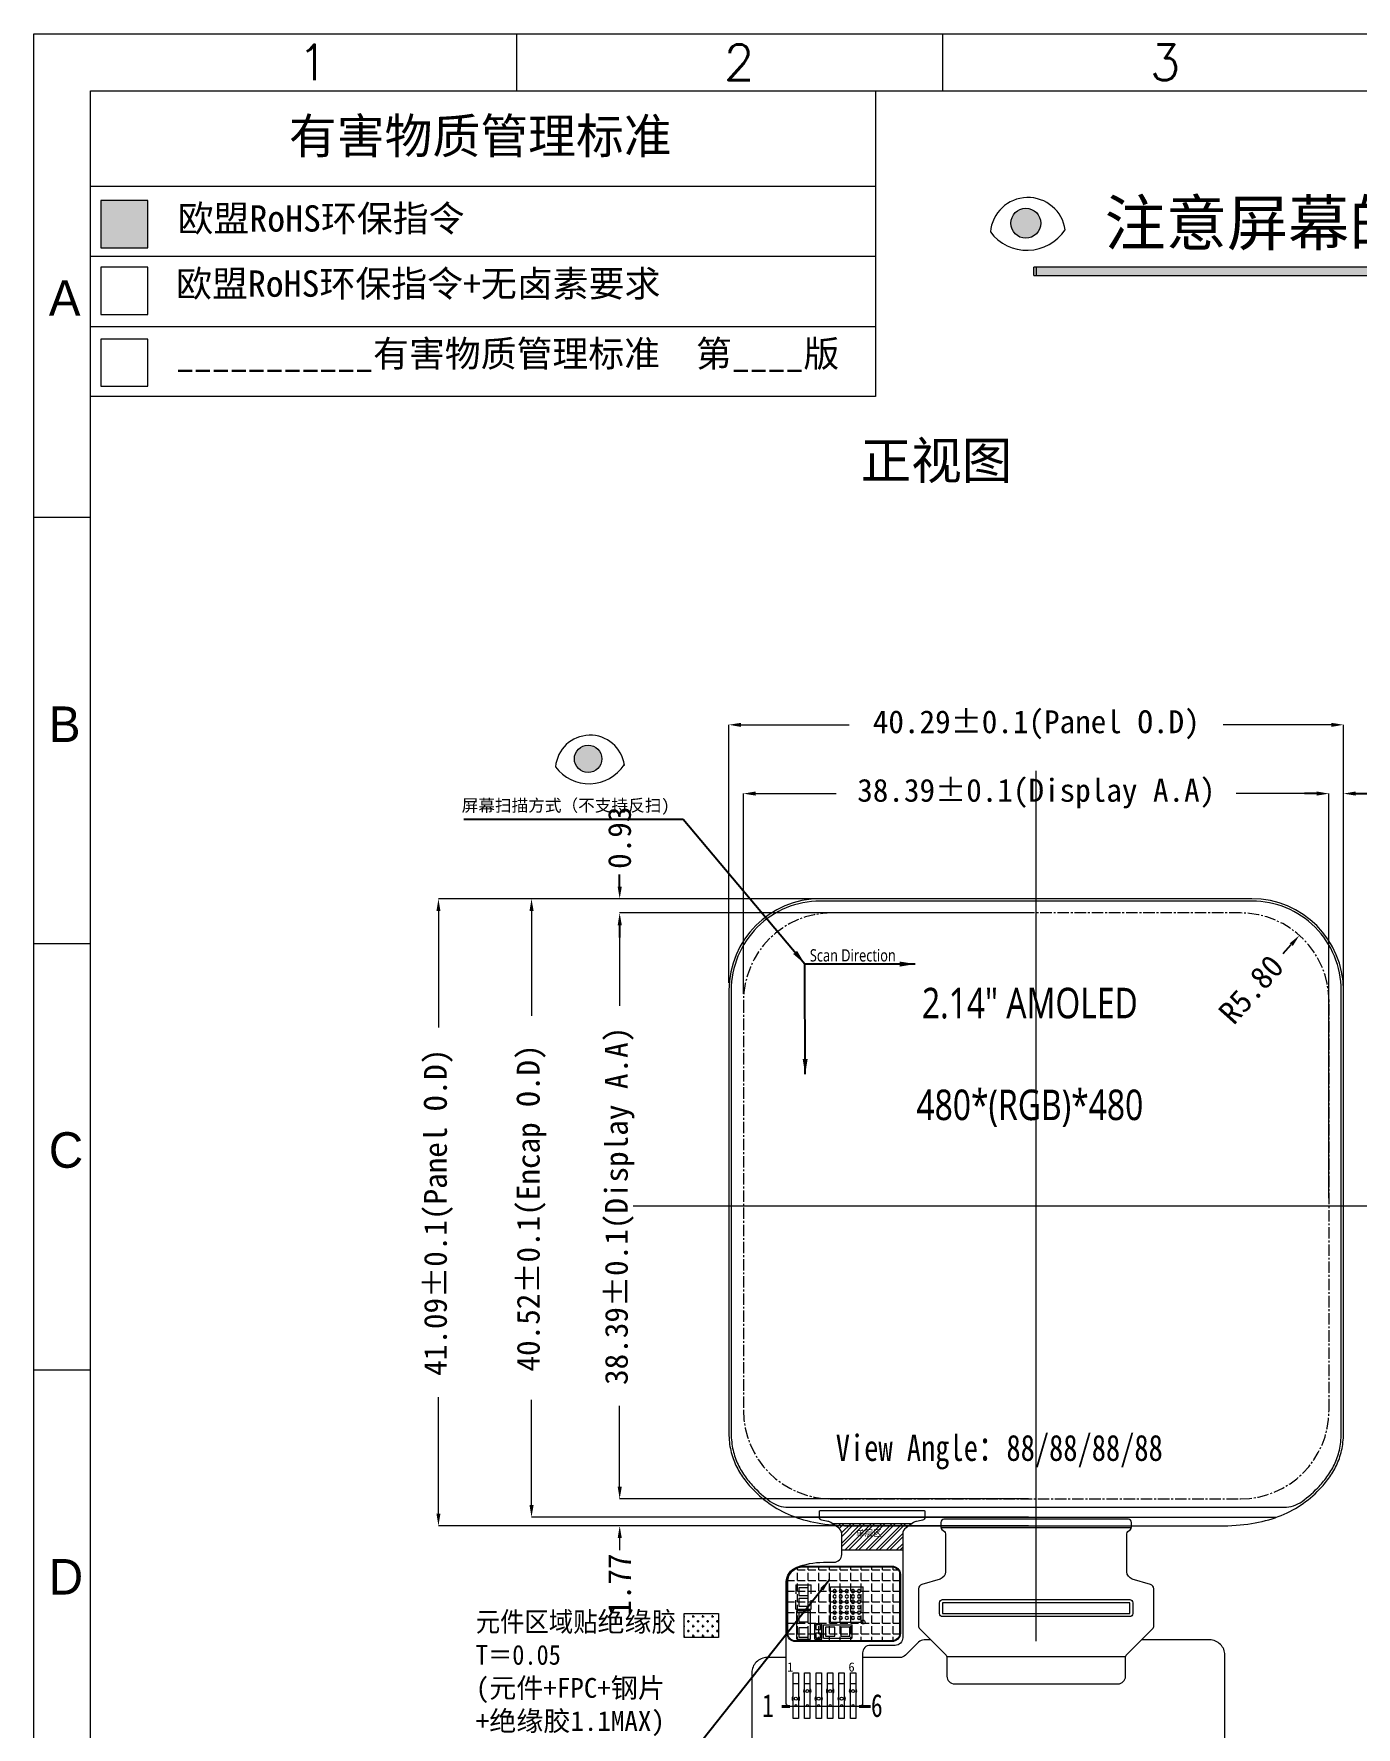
# Model space of a CAD drawing. Header units: millimetres. Extents: x 1134 to 2594, y -9 to 655.
# Drawn here: x 1941.4 to 2028.1, y 543.4 to 654.4 of the extents above; entities that cross this region are included whole.
import ezdxf
from ezdxf.lldxf.tags import DXFTag

# ---------------------------------------------------------------- set-up
doc = ezdxf.new("R2010")
doc.units = ezdxf.units.MM
doc.linetypes.add('CENTER2', pattern=[1.125, 0.75, -0.125, 0.125, -0.125])
doc.layers.get('0').update_dxf_attribs({"lineweight": 5})
doc.layers.get('Defpoints').update_dxf_attribs({"lineweight": 5})
doc.layers.add('', color=7, linetype='Continuous')
for name, color, linetype, lineweight in [('COF', 4, 'Continuous', 5), ('DIM', 3, 'Continuous', 5), ('Encap', 210, 'Continuous', 5), ('FPC', 50, 'Continuous', 5), ('ITO', 2, 'Continuous', 5), ('MFPC', 50, 'Continuous', 5), ('POL', 202, 'Continuous', 5), ('TAPE', 90, 'Continuous', 5), ('TFPC', 50, 'Continuous', 5), ('图框', 7, 'Continuous', 5)]:
    doc.layers.add(name, color=color, linetype=linetype, lineweight=lineweight)
doc.styles.add('RD', font='ROMAND.shx', dxfattribs={"width": 0.8})
doc.styles.add('REX', font='')
doc.styles.get("Standard").update_dxf_attribs({"font": 'txt', "bigfont": 'gbcbig.shx'})
doc.styles.add('STYLE1', font='', dxfattribs={"width": 0.9})
doc.styles.add('W0$254', font='simplex', dxfattribs={"width": 0.75})
doc.styles.add('宋体', font='')
doc.styles.add('汉字', font='')
doc.styles.get('REX').set_extended_font_data('STXihei')
doc.styles.get('STYLE1').set_extended_font_data('SimSun')
doc.styles.get('宋体').set_extended_font_data('SimSun')
doc.styles.get('汉字').set_extended_font_data('SimSun')
tags = doc.linetypes.add('CENTER', pattern=[0.6, 0.375, -0.075, 0.075, -0.075]).pattern_tags.tags
tags[10:11] = [DXFTag(74, 4), DXFTag(75, 0), DXFTag(340, '0'), DXFTag(46, 1.0), DXFTag(50, 0.0), DXFTag(44, 0.0), DXFTag(45, 0.0)]
tags[8:9] = [DXFTag(74, 4), DXFTag(75, 0), DXFTag(340, '0'), DXFTag(46, 1.0), DXFTag(50, 0.0), DXFTag(44, 0.0), DXFTag(45, 0.0)]
tags[6:7] = [DXFTag(74, 4), DXFTag(75, 0), DXFTag(340, '0'), DXFTag(46, 1.0), DXFTag(50, 0.0), DXFTag(44, 0.0), DXFTag(45, 0.0)]
tags[4:5] = [DXFTag(74, 4), DXFTag(75, 0), DXFTag(340, '0'), DXFTag(46, 1.0), DXFTag(50, 0.0), DXFTag(44, 0.0), DXFTag(45, 0.0)]
doc.dimstyles.new('DIM', dxfattribs={"dimtxt": 0.8, "dimasz": 0.8, "dimexe": 0, "dimexo": 0.5, "dimgap": 0.11, "dimtad": 0, "dimzin": 1, "dimdsep": 46, "dimtxsty": 'RD', "dimcen": 0, "dimclrd": 256, "dimclre": 256, "dimclrt": 256, "dimadec": 0, "dimazin": 0, "dimtm": 1e-09, "dimtfac": 1, "dimtofl": 0, "dimtmove": 0, "dimatfit": 3, "dimfxl": 1, "dimlwe": -1, "dimarcsym": 0})

# ---------------------------------------------------------------- blocks, each defined once
blk = doc.blocks.new('*D63')
at = {"layer": 'Defpoints', "color": 0, "lineweight": 5}
for p in [(2026.28, 604.59), (1987.89, 590.97), (2026.28, 590.97)]:
    blk.add_point(p, dxfattribs=at)
at = {"layer": 'DIM', "linetype": 'ByBlock', "lineweight": 5}
for p, q in [((1987.89, 591.47), (1987.89, 604.59)), ((1988.69, 604.59), (1993.98, 604.59)), ((2025.48, 604.59), (2020.2, 604.59)), ((2026.28, 591.47), (2026.28, 604.59))]:
    blk.add_line(p, q, dxfattribs=at)
at = {"layer": 'DIM', "lineweight": 5}
for points in [[(1988.69, 604.73), (1988.69, 604.46), (1987.89, 604.59)], [(2025.48, 604.73), (2025.48, 604.46), (2026.28, 604.59)]]:
    blk.add_solid(points, dxfattribs=at)
at = {"layer": 'DIM', "lineweight": 5, "insert": (2007.09, 604.59), "char_height": 1.5, "attachment_point": 5, "style": 'REX'}
blk.add_mtext('38.39±0.1(Display A.A)', dxfattribs=at)
blk = doc.blocks.new('*D64')
at = {"layer": 'Defpoints', "color": 0, "lineweight": 5}
for p in [(2027.23, 609.1), (1986.94, 591.7), (2027.23, 591.7)]:
    blk.add_point(p, dxfattribs=at)
at = {"layer": 'DIM', "linetype": 'ByBlock', "lineweight": 5}
for p, q in [((1986.94, 592.2), (1986.94, 609.1)), ((1987.74, 609.1), (1994.83, 609.1)), ((2026.43, 609.1), (2019.34, 609.1)), ((2027.23, 592.2), (2027.23, 609.1))]:
    blk.add_line(p, q, dxfattribs=at)
at = {"layer": 'DIM', "lineweight": 5}
for points in [[(1987.74, 609.23), (1987.74, 608.96), (1986.94, 609.1)], [(2026.43, 609.23), (2026.43, 608.96), (2027.23, 609.1)]]:
    blk.add_solid(points, dxfattribs=at)
at = {"layer": 'DIM', "lineweight": 5, "insert": (2007.09, 609.1), "char_height": 1.5, "attachment_point": 5, "style": 'REX'}
blk.add_mtext('40.29±0.1(Panel O.D)', dxfattribs=at)
blk = doc.blocks.new('*D65')
at = {"layer": 'Defpoints', "color": 0, "lineweight": 5}
for p in [(1993.69, 596.77), (1979.78, 558.38), (1993.69, 558.38)]:
    blk.add_point(p, dxfattribs=at)
at = {"layer": 'DIM', "linetype": 'ByBlock', "lineweight": 5}
for p, q in [((1993.19, 596.77), (1979.78, 596.77)), ((1979.78, 595.97), (1979.78, 590.69)), ((1979.78, 559.18), (1979.78, 564.47)), ((1993.19, 558.38), (1979.78, 558.38))]:
    blk.add_line(p, q, dxfattribs=at)
at = {"layer": 'DIM', "lineweight": 5}
for points in [[(1979.65, 595.97), (1979.92, 595.97), (1979.78, 596.77)], [(1979.65, 559.18), (1979.92, 559.18), (1979.78, 558.38)]]:
    blk.add_solid(points, dxfattribs=at)
at = {"layer": 'DIM', "lineweight": 5, "insert": (1979.78, 577.58), "char_height": 1.5, "attachment_point": 5, "rotation": 90, "style": 'REX'}
blk.add_mtext('38.39±0.1(Display A.A)', dxfattribs=at)
blk = doc.blocks.new('*D66')
at = {"layer": 'Defpoints', "color": 0, "lineweight": 5}
for p in [(2007.09, 597.7), (1967.9, 556.61), (2007.09, 556.61)]:
    blk.add_point(p, dxfattribs=at)
at = {"layer": 'DIM', "linetype": 'ByBlock', "lineweight": 5}
for p, q in [((2006.59, 597.7), (1967.9, 597.7)), ((1967.9, 596.9), (1967.9, 589.27)), ((1967.9, 557.41), (1967.9, 565.05)), ((2006.59, 556.61), (1967.9, 556.61))]:
    blk.add_line(p, q, dxfattribs=at)
at = {"layer": 'DIM', "lineweight": 5}
for points in [[(1967.77, 596.9), (1968.03, 596.9), (1967.9, 597.7)], [(1967.77, 557.41), (1968.03, 557.41), (1967.9, 556.61)]]:
    blk.add_solid(points, dxfattribs=at)
at = {"layer": 'DIM', "lineweight": 5, "insert": (1967.9, 577.16), "char_height": 1.5, "attachment_point": 5, "rotation": 90, "style": 'REX'}
blk.add_mtext('41.09±0.1(Panel O.D)', dxfattribs=at)
blk = doc.blocks.new('*D67')
at = {"layer": 'Defpoints', "color": 0, "lineweight": 5}
for p in [(2007.09, 597.7), (1974, 557.18), (2007.09, 557.18)]:
    blk.add_point(p, dxfattribs=at)
at = {"layer": 'DIM', "linetype": 'ByBlock', "lineweight": 5}
for p, q in [((2006.59, 597.7), (1974, 597.7)), ((1974, 596.9), (1974, 590.02)), ((1974, 557.98), (1974, 564.87)), ((2006.59, 557.18), (1974, 557.18))]:
    blk.add_line(p, q, dxfattribs=at)
at = {"layer": 'DIM', "lineweight": 5}
for points in [[(1973.87, 596.9), (1974.14, 596.9), (1974, 597.7)], [(1973.87, 557.98), (1974.14, 557.98), (1974, 557.18)]]:
    blk.add_solid(points, dxfattribs=at)
at = {"layer": 'DIM', "lineweight": 5, "insert": (1974, 577.44), "char_height": 1.5, "attachment_point": 5, "rotation": 90, "style": 'REX'}
blk.add_mtext('40.52±0.1(Encap O.D)', dxfattribs=at)
blk = doc.blocks.new('*D68')
at = {"layer": 'Defpoints', "color": 0, "lineweight": 5}
for p in [(2007.09, 558.38), (1979.78, 556.61), (2007.09, 556.61)]:
    blk.add_point(p, dxfattribs=at)
at = {"layer": 'DIM', "linetype": 'ByBlock', "lineweight": 5}
for p, q in [((1979.78, 559.18), (1979.78, 559.98)), ((2006.59, 558.38), (1979.78, 558.38)), ((2006.59, 556.61), (1979.78, 556.61)), ((1979.78, 555.81), (1979.78, 555.01))]:
    blk.add_line(p, q, dxfattribs=at)
at = {"layer": 'DIM', "lineweight": 5}
for points in [[(1979.65, 559.18), (1979.92, 559.18), (1979.78, 558.38)], [(1979.65, 555.81), (1979.92, 555.81), (1979.78, 556.61)]]:
    blk.add_solid(points, dxfattribs=at)
at = {"layer": 'DIM', "lineweight": 5, "insert": (1979.78, 552.76), "char_height": 1.5, "attachment_point": 5, "rotation": 90, "style": 'REX'}
blk.add_mtext('1.77', dxfattribs=at)
blk = doc.blocks.new('*D69')
at = {"layer": 'Defpoints', "color": 0, "lineweight": 5}
for p in [(2024.34, 595.3), (2020.48, 590.97)]:
    blk.add_point(p, dxfattribs=at)
at = {"layer": 'DIM', "lineweight": -2}
blk.add_line((2023.28, 594.11), (2023.81, 594.7), dxfattribs=at)
at = {"layer": 'DIM', "lineweight": 5}
blk.add_solid([(2023.71, 594.79), (2023.91, 594.61), (2024.34, 595.3)], dxfattribs=at)
at = {"layer": 'DIM', "lineweight": 5, "insert": (2021.18, 591.76), "char_height": 1.5, "attachment_point": 5, "rotation": 48.2854, "style": 'REX'}
blk.add_mtext('R5.80', dxfattribs=at)
blk = doc.blocks.new('*D70')
at = {"layer": 'Defpoints', "color": 0, "lineweight": 5}
for p in [(2027.23, 604.59), (2026.28, 577.58), (2027.23, 577.58)]:
    blk.add_point(p, dxfattribs=at)
at = {"layer": 'DIM', "lineweight": -2}
for p, q in [((2025.48, 604.59), (2024.68, 604.59)), ((2028.03, 604.59), (2028.83, 604.59))]:
    blk.add_line(p, q, dxfattribs=at)
at = {"layer": 'DIM'}
for p, q in [((2026.28, 578.08), (2026.28, 604.59)), ((2027.23, 578.08), (2027.23, 604.59))]:
    blk.add_line(p, q, dxfattribs=at)
at = {"layer": 'DIM', "lineweight": 5}
for points in [[(2025.48, 604.73), (2025.48, 604.46), (2026.28, 604.59)], [(2028.03, 604.73), (2028.03, 604.46), (2027.23, 604.59)]]:
    blk.add_solid(points, dxfattribs=at)
at = {"layer": 'DIM', "lineweight": 5, "insert": (2031.23, 604.59), "char_height": 1.5, "attachment_point": 5, "style": 'REX'}
blk.add_mtext('0.95', dxfattribs=at)
blk = doc.blocks.new('*D71')
at = {"layer": 'Defpoints', "color": 0, "lineweight": 5}
for p in [(1979.78, 597.7), (2007.09, 597.7), (2007.09, 596.77)]:
    blk.add_point(p, dxfattribs=at)
at = {"layer": 'DIM', "lineweight": -2}
for p, q in [((1979.78, 598.5), (1979.78, 599.3)), ((1979.78, 595.97), (1979.78, 595.17))]:
    blk.add_line(p, q, dxfattribs=at)
at = {"layer": 'DIM'}
for p, q in [((2006.59, 597.7), (1979.78, 597.7)), ((2006.59, 596.77), (1979.78, 596.77))]:
    blk.add_line(p, q, dxfattribs=at)
at = {"layer": 'DIM', "lineweight": 5}
for points in [[(1979.65, 598.5), (1979.92, 598.5), (1979.78, 597.7)], [(1979.65, 595.97), (1979.92, 595.97), (1979.78, 596.77)]]:
    blk.add_solid(points, dxfattribs=at)
at = {"layer": 'DIM', "lineweight": 5, "insert": (1979.78, 601.7), "char_height": 1.5, "attachment_point": 5, "rotation": 90, "style": 'REX'}
blk.add_mtext('0.93', dxfattribs=at)

msp = doc.modelspace()

# ---------------------------------------------------------------- hatches: boundary and pattern name
at = {"layer": 'DIM', "lineweight": 5}
h = msp.add_hatch(color=2, dxfattribs=at)
h.dxf.hatch_style = 1
h.paths.add_polyline_path([(2053.407, 638.546), (2053.407, 639.091), (2006.927, 639.091), (2006.927, 638.546)])
h = msp.add_hatch(color=2, dxfattribs=at)
h.dxf.hatch_style = 1
h.paths.add_polyline_path([(2053.579, 638.546), (2053.579, 639.091), (2007.099, 639.091), (2007.099, 638.546)])
at = {"layer": 'TAPE', "lineweight": 5}
h = msp.add_hatch(dxfattribs=at)
h.set_pattern_fill('CROSS', color=32, scale=0.05)
h.set_pattern_definition([(0, (-810.74672, -117.34185), (0.3175, 0.3175), [0.15875, -0.47625]), (90, (-810.66735, -117.42122), (-0.3175, 0.3175), [0.15875, -0.47625])])
h.paths.add_polyline_path([(1984.017, 550.866), (1986.252, 550.866), (1986.252, 549.291), (1984.017, 549.291)])
at = {"layer": 'TFPC', "lineweight": 5}
h = msp.add_hatch(color=1, dxfattribs=at)
h.dxf.hatch_style = 1
h.paths.add_polyline_path([(2007.386, 641.962, 1), (2005.424, 641.962, 1)])
h = msp.add_hatch(color=1, dxfattribs=at)
h.dxf.hatch_style = 1
h.paths.add_polyline_path([(1976.811, 606.868, 1), (1978.612, 606.868, 1)])
h = msp.add_hatch(dxfattribs=at)
h.set_pattern_fill('ANSI32', color=251, scale=0.05, angle=540)
h.set_pattern_definition([(225, (251.4674, -0.87545), (0.3367596, -0.3367596), []), (225, (251.2429, -0.87545), (0.3367596, -0.3367596), [])])
h.paths.add_polyline_path([(1998.336, 556.076, -0.246812), (1998.553, 556.488), (1998.949, 556.761), (1993.723, 556.761), (1994.12, 556.488, -0.246812), (1994.336, 556.076), (1994.336, 555.017), (1998.336, 555.017)])
h.paths.add_polyline_path([(1995.194, 555.691), (1997.11, 555.691), (1997.11, 556.463), (1995.194, 556.463)], flags=24)
h = msp.add_hatch(dxfattribs=at)
h.set_pattern_fill('ANGLE', color=32, scale=0.1)
h.set_pattern_definition([(0, (251.4674, -0.87545), (0, 0.6985), [0.508, -0.1905]), (90, (251.4674, -0.87545), (-0.6985, 4e-17), [0.508, -0.1905])])
edge = h.paths.add_edge_path()
edge.add_line((1998.184, 553.431), (1998.184, 549.581))
edge.add_arc((1997.634, 549.581), 0.55, -90, 0, ccw=False)
edge.add_line((1997.634, 549.031), (1991.305, 549.031))
edge.add_arc((1991.305, 549.581), 0.55, 180, 270, ccw=False)
edge.add_line((1990.755, 549.581), (1990.755, 552.931))
edge.add_arc((1991.805, 552.931), 1.05, 90, 180, ccw=False)
edge.add_line((1991.805, 553.981), (1997.634, 553.981))
edge.add_arc((1997.634, 553.431), 0.55, 0, 90, ccw=False)
at = {"layer": '图框', "lineweight": 5}
msp.add_hatch(color=3, dxfattribs=at).paths.add_polyline_path([(1945.758, 643.449), (1945.758, 640.35), (1948.857, 640.35), (1948.857, 643.449)])

# ---------------------------------------------------------------- linework, layer by layer
at = {"layer": '', "const_width": 0.2}
for points in [[(1990.94, 544.785), (1990.406, 544.785)], [(1995.471, 544.785), (1996.227, 544.785)]]:
    msp.add_lwpolyline(points, dxfattribs=at)
at = {"color": 4, "lineweight": 5}
for p, q in [((1991.327, 552.754), (1991.327, 552.154)), ((1991.327, 552.754), (1992.327, 552.754)), ((1992.127, 552.554), (1991.527, 552.554)), ((1991.527, 552.554), (1991.527, 552.054)), ((1992.127, 552.054), (1992.127, 552.554)), ((1992.327, 552.154), (1992.327, 552.754)), ((1993.598, 550.309), (1993.598, 552.609)), ((1993.598, 552.609), (1995.748, 552.609)), ((1995.748, 550.309), (1995.748, 552.609)), ((1991.327, 551.154), (1991.327, 551.754)), ((1991.527, 552.054), (1992.127, 552.054)), ((1992.127, 551.854), (1991.527, 551.854)), ((1991.527, 551.854), (1991.527, 551.354)), ((1992.127, 551.354), (1992.127, 551.854)), ((1992.327, 551.154), (1992.327, 551.754)), ((1993.882, 552.434), (1993.865, 552.434)), ((1993.882, 552.234), (1993.865, 552.234)), ((1993.882, 552.084), (1993.865, 552.084)), ((1993.882, 551.884), (1993.865, 551.884)), ((1993.882, 551.734), (1993.865, 551.734)), ((1993.882, 551.534), (1993.865, 551.534)), ((1994.282, 552.434), (1994.265, 552.434)), ((1994.282, 552.234), (1994.265, 552.234)), ((1994.282, 552.084), (1994.265, 552.084)), ((1994.282, 551.884), (1994.265, 551.884)), ((1994.282, 551.734), (1994.265, 551.734)), ((1994.282, 551.534), (1994.265, 551.534)), ((1994.682, 552.434), (1994.665, 552.434)), ((1994.682, 552.234), (1994.665, 552.234)), ((1994.682, 552.084), (1994.665, 552.084)), ((1994.682, 551.884), (1994.665, 551.884)), ((1994.682, 551.734), (1994.665, 551.734)), ((1994.682, 551.534), (1994.665, 551.534)), ((1995.082, 552.434), (1995.065, 552.434)), ((1995.082, 552.234), (1995.065, 552.234)), ((1995.082, 552.084), (1995.065, 552.084)), ((1995.082, 551.884), (1995.065, 551.884)), ((1995.082, 551.734), (1995.065, 551.734)), ((1995.082, 551.534), (1995.065, 551.534)), ((1995.482, 552.434), (1995.465, 552.434)), ((1995.482, 552.234), (1995.465, 552.234)), ((1995.482, 552.084), (1995.465, 552.084)), ((1995.482, 551.884), (1995.465, 551.884)), ((1995.482, 551.734), (1995.465, 551.734)), ((1995.482, 551.534), (1995.465, 551.534)), ((1991.327, 551.154), (1992.327, 551.154)), ((1991.396, 551.059), (1992.285, 551.059)), ((1991.396, 549.205), (1991.396, 551.059)), ((1991.527, 551.354), (1992.127, 551.354)), ((1992.133, 550.927), (1991.533, 550.927)), ((1991.533, 550.927), (1991.533, 550.327)), ((1991.533, 550.327), (1992.133, 550.327)), ((1992.133, 550.327), (1992.133, 550.927)), ((1992.285, 549.18), (1992.285, 551.059)), ((1993.598, 550.309), (1995.748, 550.309)), ((1993.882, 551.384), (1993.865, 551.384)), ((1993.882, 551.184), (1993.865, 551.184)), ((1993.882, 551.034), (1993.865, 551.034)), ((1993.882, 550.834), (1993.865, 550.834)), ((1993.882, 550.684), (1993.865, 550.684)), ((1993.882, 550.484), (1993.865, 550.484)), ((1994.282, 551.384), (1994.265, 551.384)), ((1994.282, 551.184), (1994.265, 551.184)), ((1994.282, 551.034), (1994.265, 551.034)), ((1994.282, 550.834), (1994.265, 550.834)), ((1994.282, 550.684), (1994.265, 550.684)), ((1994.282, 550.484), (1994.265, 550.484)), ((1994.682, 551.384), (1994.665, 551.384)), ((1994.682, 551.184), (1994.665, 551.184)), ((1994.682, 551.034), (1994.665, 551.034)), ((1994.682, 550.834), (1994.665, 550.834)), ((1994.682, 550.684), (1994.665, 550.684)), ((1994.682, 550.484), (1994.665, 550.484)), ((1995.082, 551.384), (1995.065, 551.384)), ((1995.082, 551.184), (1995.065, 551.184)), ((1995.082, 551.034), (1995.065, 551.034)), ((1995.082, 550.834), (1995.065, 550.834)), ((1995.082, 550.684), (1995.065, 550.684)), ((1995.082, 550.484), (1995.065, 550.484)), ((1995.482, 551.384), (1995.465, 551.384)), ((1995.482, 551.184), (1995.465, 551.184)), ((1995.482, 551.034), (1995.465, 551.034)), ((1995.482, 550.834), (1995.465, 550.834)), ((1995.482, 550.684), (1995.465, 550.684)), ((1995.482, 550.484), (1995.465, 550.484)), ((1991.396, 549.205), (1991.421, 549.18)), ((1991.421, 549.18), (1992.285, 549.18)), ((1992.133, 549.927), (1991.533, 549.927)), ((1991.533, 549.927), (1991.533, 549.327)), ((1991.533, 549.327), (1992.133, 549.327)), ((1992.133, 549.327), (1992.133, 549.927)), ((1992.571, 549.189), (1992.571, 550.216)), ((1992.571, 550.216), (1993.032, 550.216)), ((1992.571, 549.189), (1993.032, 549.189)), ((1992.951, 550.131), (1992.651, 550.131)), ((1992.651, 550.131), (1992.651, 549.831)), ((1992.651, 549.831), (1992.951, 549.831)), ((1992.951, 549.581), (1992.651, 549.581)), ((1992.651, 549.581), (1992.651, 549.281)), ((1992.651, 549.281), (1992.951, 549.281)), ((1992.951, 549.831), (1992.951, 550.131)), ((1992.951, 549.281), (1992.951, 549.581)), ((1993.032, 549.189), (1993.032, 550.216)), ((1993.148, 549.248), (1993.148, 550.137)), ((1993.148, 550.137), (1995.027, 550.137)), ((1993.148, 549.248), (1995.002, 549.248)), ((1993.879, 549.985), (1993.279, 549.985)), ((1993.279, 549.985), (1993.279, 549.385)), ((1993.279, 549.385), (1993.879, 549.385)), ((1993.879, 549.385), (1993.879, 549.985)), ((1994.879, 549.985), (1994.279, 549.985)), ((1994.279, 549.985), (1994.279, 549.385)), ((1994.279, 549.385), (1994.879, 549.385)), ((1994.879, 549.385), (1994.879, 549.985)), ((1995.002, 549.248), (1995.027, 549.273)), ((1995.027, 549.273), (1995.027, 550.137))]:
    msp.add_line(p, q, dxfattribs=at)
msp.add_circle((1995.748, 550.309), 0.125, dxfattribs=at)
for centre, start, end in [((1993.865, 552.334), 90, 270), ((1993.865, 551.984), 90, 270), ((1993.865, 551.634), 90, 270), ((1993.882, 552.334), 270, 90), ((1993.882, 551.984), 270, 90), ((1993.882, 551.634), 270, 90), ((1994.265, 552.334), 90, 270), ((1994.265, 551.984), 90, 270), ((1994.265, 551.634), 90, 270), ((1994.282, 552.334), 270, 90), ((1994.282, 551.984), 270, 90), ((1994.282, 551.634), 270, 90), ((1994.665, 552.334), 90, 270), ((1994.665, 551.984), 90, 270), ((1994.665, 551.634), 90, 270), ((1994.682, 552.334), 270, 90), ((1994.682, 551.984), 270, 90), ((1994.682, 551.634), 270, 90), ((1995.065, 552.334), 90, 270), ((1995.065, 551.984), 90, 270), ((1995.065, 551.634), 90, 270), ((1995.082, 552.334), 270, 90), ((1995.082, 551.984), 270, 90), ((1995.082, 551.634), 270, 90), ((1995.465, 552.334), 90, 270), ((1995.465, 551.984), 90, 270), ((1995.465, 551.634), 90, 270), ((1995.482, 552.334), 270, 90), ((1995.482, 551.984), 270, 90), ((1995.482, 551.634), 270, 90), ((1993.865, 551.284), 90, 270), ((1993.865, 550.934), 90, 270), ((1993.865, 550.584), 90, 270), ((1993.882, 551.284), 270, 90), ((1993.882, 550.934), 270, 90), ((1993.882, 550.584), 270, 90), ((1994.265, 551.284), 90, 270), ((1994.265, 550.934), 90, 270), ((1994.265, 550.584), 90, 270), ((1994.282, 551.284), 270, 90), ((1994.282, 550.934), 270, 90), ((1994.282, 550.584), 270, 90), ((1994.665, 551.284), 90, 270), ((1994.665, 550.934), 90, 270), ((1994.665, 550.584), 90, 270), ((1994.682, 551.284), 270, 90), ((1994.682, 550.934), 270, 90), ((1994.682, 550.584), 270, 90), ((1995.065, 551.284), 90, 270), ((1995.065, 550.934), 90, 270), ((1995.065, 550.584), 90, 270), ((1995.082, 551.284), 270, 90), ((1995.082, 550.934), 270, 90), ((1995.082, 550.584), 270, 90), ((1995.465, 551.284), 90, 270), ((1995.465, 550.934), 90, 270), ((1995.465, 550.584), 90, 270), ((1995.482, 551.284), 270, 90), ((1995.482, 550.934), 270, 90), ((1995.482, 550.584), 270, 90)]:
    msp.add_arc(centre, 0.1, start, end, dxfattribs=at)
at = {"layer": 'COF'}
msp.add_lwpolyline([(2013.337, 556.531), (2013.337, 556.841, 0.4142136), (2013.137, 557.041), (2001.037, 557.041, 0.4142136), (2000.837, 556.841), (2000.837, 556.531, 0.2264847), (2000.911, 556.375), (2001.072, 556.244, -0.2264847), (2001.147, 556.089), (2001.147, 553.609, -0.3334174), (2000.786, 553.129), (1999.588, 552.78, 0.3334174), (1999.372, 552.492), (1999.372, 550.073, 0.1989124), (1999.46, 549.861), (2001.144, 548.176, -0.1989124), (2001.232, 547.964), (2001.232, 546.762, 0.4142136), (2001.732, 546.262), (2012.442, 546.262, 0.4142136), (2012.942, 546.762), (2012.942, 547.964, -0.1989124), (2013.03, 548.176), (2014.714, 549.861, 0.1989124), (2014.802, 550.073), (2014.802, 552.492, 0.3334174), (2014.586, 552.78), (2013.387, 553.129, -0.3334174), (2013.027, 553.609), (2013.027, 556.089, -0.2264847), (2013.101, 556.244), (2013.262, 556.375, 0.2264847)], format="xyb", close=True, dxfattribs=at)
at = {"layer": 'COF', "color": 6}
for points in [[(2013.333, 556.491), (2000.841, 556.491)], [(2001.215, 548.062), (2012.958, 548.062)]]:
    msp.add_lwpolyline(points, dxfattribs=at)
msp.add_lwpolyline([(2013.224, 551.779, -0.4142136), (2013.424, 551.579), (2013.424, 550.865, -0.4142136), (2013.224, 550.665), (2000.95, 550.665, -0.4142136), (2000.75, 550.865), (2000.75, 551.579, -0.4142136), (2000.95, 551.779)], format="xyb", close=True, dxfattribs=at)
at = {"layer": 'COF', "color": 1}
msp.add_lwpolyline([(2000.95, 551.579), (2000.95, 550.865), (2013.224, 550.865), (2013.224, 551.579)], close=True, dxfattribs=at)
at = {"layer": 'DIM', "color": 2, "lineweight": 5}
for p, q in [((2053.407, 639.091), (2006.927, 639.091)), ((2006.927, 638.546), (2006.927, 639.091)), ((2053.579, 639.091), (2007.099, 639.091)), ((2007.099, 638.546), (2007.099, 639.091)), ((2006.927, 638.546), (2053.407, 638.546)), ((2007.099, 638.546), (2053.579, 638.546))]:
    msp.add_line(p, q, dxfattribs=at)
at = {"layer": 'Encap', "lineweight": 5}
for p, q in [((2021.232, 597.701), (1992.941, 597.701)), ((1986.941, 591.701), (1986.941, 562.681)), ((2027.232, 562.681), (2027.232, 591.701)), ((1986.941, 562.681), (1986.943, 562.529)), ((1986.943, 562.529), (1986.949, 562.38)), ((2027.223, 562.38), (2027.23, 562.529)), ((2027.23, 562.529), (2027.232, 562.681)), ((1986.949, 562.38), (1986.959, 562.234)), ((1986.959, 562.234), (1986.973, 562.091)), ((1986.973, 562.091), (1986.991, 561.95)), ((1986.991, 561.95), (1987.013, 561.812)), ((1987.013, 561.812), (1987.038, 561.677)), ((1987.038, 561.677), (1987.066, 561.544)), ((1987.066, 561.544), (1987.098, 561.413)), ((1987.098, 561.413), (1987.133, 561.286)), ((2027.04, 561.286), (2027.075, 561.413)), ((2027.075, 561.413), (2027.107, 561.544)), ((2027.107, 561.544), (2027.135, 561.677)), ((2027.135, 561.677), (2027.16, 561.812)), ((2027.16, 561.812), (2027.182, 561.95)), ((2027.182, 561.95), (2027.199, 562.091)), ((2027.199, 562.091), (2027.213, 562.234)), ((2027.213, 562.234), (2027.223, 562.38)), ((1987.133, 561.286), (1987.171, 561.16)), ((1987.171, 561.16), (1987.212, 561.037)), ((1987.212, 561.037), (1987.256, 560.916)), ((1987.256, 560.916), (1987.303, 560.798)), ((1987.303, 560.798), (1987.353, 560.682)), ((1987.353, 560.682), (1987.405, 560.568)), ((1987.405, 560.568), (1987.46, 560.456)), ((1987.46, 560.456), (1987.518, 560.347)), ((1987.518, 560.347), (1987.577, 560.239)), ((2026.595, 560.239), (2026.655, 560.347)), ((2026.655, 560.347), (2026.712, 560.456)), ((2026.712, 560.456), (2026.767, 560.568)), ((2026.767, 560.568), (2026.82, 560.682)), ((2026.82, 560.682), (2026.869, 560.798)), ((2026.869, 560.798), (2026.916, 560.916)), ((2026.916, 560.916), (2026.961, 561.037)), ((2026.961, 561.037), (2027.002, 561.16)), ((2027.002, 561.16), (2027.04, 561.286)), ((1987.577, 560.239), (1987.639, 560.133)), ((1987.639, 560.133), (1987.703, 560.03)), ((1987.703, 560.03), (1987.769, 559.928)), ((1987.769, 559.928), (1987.837, 559.828)), ((1987.837, 559.828), (1987.907, 559.73)), ((1987.907, 559.73), (1987.978, 559.634)), ((1987.978, 559.634), (1988.051, 559.54)), ((1988.051, 559.54), (1988.126, 559.447)), ((1988.126, 559.447), (1988.202, 559.356)), ((1988.202, 559.356), (1988.279, 559.267)), ((1988.279, 559.267), (1988.358, 559.179)), ((1988.358, 559.179), (1988.437, 559.092)), ((2025.735, 559.092), (2025.815, 559.179)), ((2025.815, 559.179), (2025.893, 559.267)), ((2025.893, 559.267), (2025.971, 559.356)), ((2025.971, 559.356), (2026.047, 559.447)), ((2026.047, 559.447), (2026.121, 559.54)), ((2026.121, 559.54), (2026.194, 559.634)), ((2026.194, 559.634), (2026.266, 559.73)), ((2026.266, 559.73), (2026.336, 559.828)), ((2026.336, 559.828), (2026.404, 559.928)), ((2026.404, 559.928), (2026.47, 560.03)), ((2026.47, 560.03), (2026.534, 560.133)), ((2026.534, 560.133), (2026.595, 560.239)), ((1988.437, 559.092), (1988.518, 559.008)), ((1988.518, 559.008), (1988.661, 558.862)), ((1988.661, 558.862), (1988.807, 558.722)), ((1988.807, 558.722), (1988.956, 558.585)), ((1988.956, 558.585), (1989.108, 558.453)), ((1989.108, 558.453), (1989.264, 558.326)), ((1989.264, 558.326), (1989.422, 558.203)), ((1989.422, 558.203), (1989.584, 558.084)), ((1989.584, 558.084), (1989.75, 557.97)), ((2024.423, 557.97), (2024.588, 558.084)), ((2024.588, 558.084), (2024.75, 558.203)), ((2024.75, 558.203), (2024.909, 558.326)), ((2024.909, 558.326), (2025.064, 558.453)), ((2025.064, 558.453), (2025.216, 558.585)), ((2025.216, 558.585), (2025.366, 558.722)), ((2025.366, 558.722), (2025.512, 558.862)), ((2025.512, 558.862), (2025.655, 559.008)), ((2025.655, 559.008), (2025.735, 559.092)), ((1989.75, 557.97), (1989.919, 557.86)), ((1989.919, 557.86), (1990.092, 557.755)), ((1990.092, 557.755), (1990.269, 557.655)), ((1990.269, 557.655), (1990.45, 557.559)), ((1990.45, 557.559), (1990.635, 557.467)), ((1990.635, 557.467), (1990.824, 557.38)), ((1990.824, 557.38), (1991.018, 557.298)), ((1991.018, 557.298), (1991.216, 557.22)), ((1991.216, 557.22), (1991.325, 557.181)), ((2022.754, 557.147), (2022.848, 557.181)), ((2022.848, 557.181), (2022.956, 557.22)), ((2022.956, 557.22), (2023.155, 557.298)), ((2023.155, 557.298), (2023.348, 557.38)), ((2023.348, 557.38), (2023.538, 557.467)), ((2023.538, 557.467), (2023.723, 557.559)), ((2023.723, 557.559), (2023.904, 557.655)), ((2023.904, 557.655), (2024.081, 557.755)), ((2024.081, 557.755), (2024.254, 557.86)), ((2024.254, 557.86), (2024.423, 557.97))]:
    msp.add_line(p, q, dxfattribs=at)
at = {"layer": 'Encap', "color": 1, "linetype": 'CENTER2', "lineweight": 5}
for p, q in [((2020.482, 596.771), (1993.691, 596.771)), ((1987.891, 590.971), (1987.891, 564.181)), ((2026.282, 564.181), (2026.282, 590.971)), ((1993.691, 558.381), (2020.482, 558.381))]:
    msp.add_line(p, q, dxfattribs=at)
at = {"layer": 'Encap', "linetype": 'ByBlock', "lineweight": 5}
msp.add_line((1991.325, 557.181), (2022.848, 557.181), dxfattribs=at)
at = {"layer": 'Encap', "lineweight": 5}
for centre, start, end in [((1992.941, 591.701), 90, 180), ((2021.232, 591.701), 0, 90)]:
    msp.add_arc(centre, 6, start, end, dxfattribs=at)
at = {"layer": 'Encap', "color": 1, "linetype": 'CENTER2', "lineweight": 5}
for centre, start, end in [((1993.691, 590.971), 90, 180), ((2020.482, 590.971), 0, 90), ((1993.691, 564.181), 180, 270), ((2020.482, 564.181), 270, 0)]:
    msp.add_arc(centre, 5.8, start, end, dxfattribs=at)
at = {"layer": 'ITO', "color": 1, "linetype": 'CENTER', "lineweight": 5}
for p, q in [((2007.086, 549.063), (2007.086, 606.089)), ((1980.662, 577.576), (2033.511, 577.576))]:
    msp.add_line(p, q, dxfattribs=at)
at = {"layer": 'ITO', "linetype": 'ByBlock', "lineweight": 5}
for p, q in [((1991.325, 557.181), (1991.419, 557.147)), ((1991.419, 557.147), (1991.627, 557.078)), ((1991.627, 557.078), (1991.839, 557.014)), ((1991.839, 557.014), (1992.056, 556.955)), ((1992.056, 556.955), (1992.278, 556.9)), ((2021.894, 556.9), (2022.117, 556.955)), ((2022.117, 556.955), (2022.334, 557.014)), ((2022.334, 557.014), (2022.546, 557.078)), ((2022.546, 557.078), (2022.754, 557.147)), ((1992.278, 556.9), (1992.506, 556.85)), ((1992.506, 556.85), (1992.739, 556.805)), ((1992.739, 556.805), (1992.977, 556.764)), ((1992.977, 556.764), (1993.221, 556.728)), ((1993.221, 556.728), (1993.47, 556.697)), ((1993.47, 556.697), (1993.725, 556.671)), ((1993.725, 556.671), (1993.986, 556.649)), ((1993.986, 556.649), (1994.253, 556.632)), ((1994.253, 556.632), (1994.526, 556.62)), ((1994.526, 556.62), (1994.805, 556.613)), ((1994.805, 556.613), (1995.091, 556.611)), ((1995.091, 556.611), (2019.082, 556.611)), ((2019.082, 556.611), (2019.367, 556.613)), ((2019.367, 556.613), (2019.647, 556.62)), ((2019.647, 556.62), (2019.92, 556.632)), ((2019.92, 556.632), (2020.187, 556.649)), ((2020.187, 556.649), (2020.448, 556.671)), ((2020.448, 556.671), (2020.703, 556.697)), ((2020.703, 556.697), (2020.952, 556.728)), ((2020.952, 556.728), (2021.196, 556.764)), ((2021.196, 556.764), (2021.434, 556.805)), ((2021.434, 556.805), (2021.667, 556.85)), ((2021.667, 556.85), (2021.894, 556.9))]:
    msp.add_line(p, q, dxfattribs=at)
at = {"layer": 'MFPC', "color": 1}
for points in [[(2000.179, 549.141), (1999.732, 549.141, 0.1989124), (1999.378, 548.995), (1998.515, 548.132, -0.1989124), (1998.161, 547.985), (1995.706, 547.985)], [(2019.454, 532.242), (2019.454, 548.141, 0.4142136), (2018.454, 549.141), (2013.994, 549.141)], [(1990.706, 547.985), (1989.446, 547.985, 0.4142136), (1988.446, 546.985), (1988.446, 532.242, 0.4142136)]]:
    msp.add_lwpolyline(points, format="xyb", dxfattribs=at)
at = {"layer": 'POL'}
msp.add_lwpolyline([(2024.66, 558.323), (2024.815, 558.443), (2024.968, 558.568), (2025.117, 558.697), (2025.263, 558.831), (2025.406, 558.969), (2025.547, 559.112), (2025.626, 559.195), (2025.704, 559.28), (2025.781, 559.366), (2025.856, 559.453), (2025.931, 559.542), (2026.004, 559.633), (2026.075, 559.725), (2026.145, 559.819), (2026.213, 559.914), (2026.279, 560.011), (2026.343, 560.11), (2026.405, 560.211), (2026.465, 560.313), (2026.523, 560.418), (2026.579, 560.524), (2026.632, 560.632), (2026.683, 560.743), (2026.731, 560.855), (2026.776, 560.97), (2026.819, 561.087), (2026.859, 561.206), (2026.896, 561.327), (2026.93, 561.451), (2026.961, 561.577), (2026.988, 561.706), (2027.012, 561.837), (2027.033, 561.971), (2027.05, 562.107), (2027.064, 562.247), (2027.074, 562.388), (2027.08, 562.533), (2027.082, 562.682), (2027.082, 591.701, 0.4142136), (2021.232, 597.551), (1992.941, 597.551, 0.4142136), (1987.091, 591.701), (1987.091, 562.682), (1987.093, 562.533), (1987.099, 562.388), (1987.109, 562.247), (1987.123, 562.107), (1987.14, 561.971), (1987.161, 561.837), (1987.185, 561.706), (1987.212, 561.577), (1987.243, 561.451), (1987.277, 561.327), (1987.314, 561.206), (1987.354, 561.087), (1987.396, 560.97), (1987.442, 560.855), (1987.49, 560.743), (1987.541, 560.632), (1987.594, 560.524), (1987.65, 560.418), (1987.708, 560.313), (1987.768, 560.211), (1987.83, 560.11), (1987.894, 560.011), (1987.96, 559.914), (1988.028, 559.819), (1988.098, 559.725), (1988.169, 559.633), (1988.242, 559.542), (1988.316, 559.453), (1988.392, 559.366), (1988.469, 559.28), (1988.547, 559.195), (1988.626, 559.112), (1988.767, 558.969), (1988.91, 558.831), (1989.056, 558.697), (1989.205, 558.568), (1989.357, 558.443), (1989.513, 558.323), (1989.657, 558.217, 0.1592839), (1990.839, 557.831), (2023.334, 557.831, 0.1592764), (2024.515, 558.217)], format="xyb", close=True, dxfattribs=at)
at = {"layer": 'TAPE', "color": 32, "lineweight": 5}
msp.add_lwpolyline([(1984.017, 550.866), (1986.252, 550.866), (1986.252, 549.291), (1984.017, 549.291)], close=True, dxfattribs=at)
at = {"layer": 'TFPC', "color": 251, "lineweight": 5}
for p, q in [((1993.723, 556.761), (1998.949, 556.761)), ((1998.336, 555.017), (1994.336, 555.017))]:
    msp.add_line(p, q, dxfattribs=at)
at = {"layer": 'TFPC', "color": 2, "lineweight": 5}
for points in [[(2004.081, 641.39, 0.5205671), (2008.975, 641.54, 0.5205671), (2008.975, 641.54, 0.5205671), (2008.993, 641.523, 0.8918642)], [(1975.577, 606.343, 0.5205671), (1980.071, 606.481, 0.5205671), (1980.071, 606.481, 0.5205671), (1980.088, 606.465, 0.8918642)]]:
    msp.add_lwpolyline(points, format="xyb", close=True, dxfattribs=at)
at = {"layer": 'TFPC'}
msp.add_lwpolyline([(1993.139, 554.231), (1993.836, 554.231, 0.4142136), (1994.336, 554.731), (1994.336, 556.076, 0.246812), (1994.12, 556.488), (1993.625, 556.828, 0.1054086), (1993.432, 556.908, -0.0115872), (1993.031, 556.992, -0.348581), (1992.876, 557.187), (1992.876, 557.561, -0.4142136), (1992.926, 557.611), (1999.746, 557.611, -0.4142136), (1999.796, 557.561), (1999.796, 557.187, -0.348581), (1999.642, 556.992, -0.0115872), (1999.24, 556.908, 0.1054086), (1999.048, 556.828), (1998.553, 556.488, 0.246812), (1998.336, 556.076), (1998.336, 549.285, -0.4142136), (1997.836, 548.785), (1996.206, 548.785, 0.4142136), (1995.706, 548.285), (1995.706, 544.985, -0.4142136), (1995.506, 544.785), (1990.906, 544.785, -0.4142136), (1990.706, 544.985), (1990.706, 552.953, -0.3115573), (1991.351, 553.888, -0.0868521), (1993.136, 554.231)], format="xyb", dxfattribs=at)
at = {"layer": 'TFPC', "color": 32, "lineweight": 5}
msp.add_lwpolyline([(1998.184, 553.431), (1998.184, 549.581, -0.4142136), (1997.634, 549.031), (1991.305, 549.031, -0.4142136), (1990.755, 549.581), (1990.755, 552.931, -0.4142136), (1991.805, 553.981), (1997.634, 553.981, -0.4142136)], format="xyb", close=True, dxfattribs=at)
at = {"layer": 'TFPC', "color": 0, "lineweight": 5}
msp.add_lwpolyline([(1998.134, 553.431), (1998.134, 549.581, -0.4142136), (1997.634, 549.081), (1991.305, 549.081, -0.4142136), (1990.805, 549.581), (1990.805, 552.931, -0.4142136), (1991.805, 553.931), (1997.634, 553.931, -0.4142136)], format="xyb", close=True, dxfattribs=at)
at = {"layer": 'TFPC', "color": 1}
for points in [[(1991.156, 546.985), (1991.506, 546.985), (1991.506, 543.985), (1991.156, 543.985)], [(1991.906, 546.985), (1992.256, 546.985), (1992.256, 543.985), (1991.906, 543.985)], [(1992.656, 546.985), (1993.006, 546.985), (1993.006, 543.985), (1992.656, 543.985)], [(1993.406, 546.985), (1993.756, 546.985), (1993.756, 543.985), (1993.406, 543.985)], [(1994.156, 546.985), (1994.506, 546.985), (1994.506, 543.985), (1994.156, 543.985)], [(1994.906, 546.985), (1995.256, 546.985), (1995.256, 543.985), (1994.906, 543.985)]]:
    msp.add_lwpolyline(points, close=True, dxfattribs=at)
for points in [[(1991.231, 544.785), (1991.156, 544.785), (1991.156, 545.144, -0.3535534), (1991.156, 545.427), (1991.156, 546.285), (1991.506, 546.285), (1991.506, 545.427, -0.3535534), (1991.506, 545.144), (1991.506, 544.785), (1991.431, 544.785, 1)], [(1991.981, 544.785), (1991.906, 544.785), (1991.906, 545.644, -0.3535534), (1991.906, 545.927), (1991.906, 546.285), (1992.256, 546.285), (1992.256, 545.927, -0.3535534), (1992.256, 545.644), (1992.256, 544.785), (1992.181, 544.785, 1)], [(1992.731, 544.785), (1992.656, 544.785), (1992.656, 545.144, -0.3535534), (1992.656, 545.427), (1992.656, 546.285), (1993.006, 546.285), (1993.006, 545.427, -0.3535534), (1993.006, 545.144), (1993.006, 544.785), (1992.931, 544.785, 1)], [(1993.481, 544.785), (1993.406, 544.785), (1993.406, 545.644, -0.3535534), (1993.406, 545.927), (1993.406, 546.285), (1993.756, 546.285), (1993.756, 545.927, -0.3535534), (1993.756, 545.644), (1993.756, 544.785), (1993.681, 544.785, 1)], [(1994.231, 544.785), (1994.156, 544.785), (1994.156, 545.144, -0.3535534), (1994.156, 545.427), (1994.156, 546.285), (1994.506, 546.285), (1994.506, 545.427, -0.3535534), (1994.506, 545.144), (1994.506, 544.785), (1994.431, 544.785, 1)], [(1994.981, 544.785), (1994.906, 544.785), (1994.906, 545.644, -0.3535534), (1994.906, 545.927), (1994.906, 546.285), (1995.256, 546.285), (1995.256, 545.927, -0.3535534), (1995.256, 545.644), (1995.256, 544.785), (1995.181, 544.785, 1)]]:
    msp.add_lwpolyline(points, format="xyb", close=True, dxfattribs=at)
at = {"layer": 'TFPC', "color": 2, "lineweight": 5}
for centre, radius in [((2006.405, 641.962), 0.981), ((1977.711, 606.868), 0.901)]:
    msp.add_circle(centre, radius, dxfattribs=at)
at = {"layer": 'TFPC', "color": 1}
for centre in [(1992.081, 545.785), (1993.581, 545.785), (1995.081, 545.785), (1991.331, 545.286), (1992.831, 545.286), (1994.331, 545.286)]:
    msp.add_circle(centre, 0.1, dxfattribs=at)
at = {"layer": '图框', "color": 7, "linetype": 'ByBlock', "lineweight": 5, "ltscale": 0.55}
for p, q in [((1973.031, 650.646), (1973.031, 654.37)), ((2000.961, 650.646), (2000.961, 654.37)), ((1945.101, 455.106), (1945.101, 650.646)), ((1945.101, 650.646), (2224.403, 650.646)), ((1941.376, 622.711), (1945.101, 622.711)), ((1941.376, 594.777), (1945.101, 594.777)), ((1941.376, 566.843), (1945.101, 566.843))]:
    msp.add_line(p, q, dxfattribs=at)
msp.add_lwpolyline([(1941.376, 654.37), (2228.128, 654.37), (2228.128, 451.381), (1941.376, 451.381)], close=True, dxfattribs=at)
at = {"layer": '图框', "color": 1, "lineweight": 5}
for points in [[(1945.101, 650.646), (1996.558, 650.646), (1996.558, 630.615), (1945.101, 630.615)], [(1945.758, 640.35), (1948.857, 640.35), (1948.857, 643.449), (1945.758, 643.449)], [(1945.758, 635.976), (1948.857, 635.976), (1948.857, 639.074), (1945.758, 639.074)], [(1945.758, 631.278), (1948.857, 631.278), (1948.857, 634.376), (1945.758, 634.376)]]:
    msp.add_lwpolyline(points, close=True, dxfattribs=at)
at = {"layer": '图框', "color": 1, "linetype": 'Continuous', "lineweight": 5}
for points in [[(1945.101, 644.386), (1996.558, 644.386)], [(1945.101, 639.796), (1996.558, 639.796)], [(1945.101, 635.205), (1996.558, 635.205)]]:
    msp.add_lwpolyline(points, dxfattribs=at)

# ---------------------------------------------------------------- texts
at = {"color": 152, "ltscale": 0.2, "true_color": 0x2776bb, "insert": (2006.671, 587.311), "char_height": 2, "width": 22.55847, "attachment_point": 5, "style": 'RD'}
msp.add_mtext('{\\fMicrosoft YaHei|b0|i0|c134|p34;\\C1;2.14" AMOLED\\P\\P480*(R\\C3;G\\C5;B\\C1;)*480}', dxfattribs=at)
at = {"color": 1, "lineweight": 5, "insert": (1993.947, 562.582), "char_height": 1.712501, "width": 23.90017, "attachment_point": 1, "style": 'RD'}
msp.add_mtext('{\\fSimSun|b0|i0|c0|p2;View Angle\\fSimSun|b0|i0|c134|p2;：\\fSimSun|b0|i0|c0|p2;8\\fSimSun|b0|i0|c134|p2;8\\fSimSun|b0|i0|c0|p2;/8\\fSimSun|b0|i0|c134|p2;8\\fSimSun|b0|i0|c0|p2;/8\\fSimSun|b0|i0|c134|p2;8\\fSimSun|b0|i0|c0|p2;/8\\fSimSun|b0|i0|c134|p2;8}', dxfattribs=at)
at = {"color": 1, "char_height": 0.6, "width": 0.36011, "attachment_point": 3, "style": '宋体'}
for s, insert in [('{\\C4;1}', (1991.165, 547.666, 0)), ('{\\C4;6}', (1995.186, 547.668, 0))]:
    msp.add_mtext(s, dxfattribs=dict(at, insert=insert))
at = {"layer": 'DIM', "color": 2, "lineweight": 5, "style": '汉字'}
msp.add_text('屏幕扫描方式（不支持反扫)', height=0.8, dxfattribs=at).set_placement((1969.422, 603.418))
at = {"layer": 'DIM', "color": 2, "lineweight": 5, "insert": (2009.571, 643.457), "char_height": 2.94053, "width": 41.39485, "attachment_point": 1}
msp.add_mtext('{\\fSimSun|b0|i0|c134|p2; 注意屏幕的扫描方式}', dxfattribs=at)
at = {"layer": 'DIM', "lineweight": 5, "insert": (1970.348, 545.949), "char_height": 1.05, "attachment_point": 4, "style": 'STYLE1'}
msp.add_mtext('{\\fNSimSun|b0|i0|c134|p49;\\H1.238x;\\C3;元件区域贴\\fSimSun|b0|i0|c134|p2;\\W1;绝缘\\fNSimSun|b0|i0|c134|p49;\\W0.9;胶\\PT＝0.05\\P\\fSimSun|b0|i0|c134|p2;\\W1;(元件+FPC+钢片\\P+绝缘胶1.1MAX)\\P\\fNSimSun|b0|i0|c134|p49;\\H0.8076x;\\W0.9; }', dxfattribs=at)
at = {"layer": 'Encap', "color": 1, "lineweight": 5, "insert": (1997.881, 593.582), "char_height": 0.8, "width": 6.03825, "attachment_point": 9, "style": 'RD'}
msp.add_mtext('{\\fMicrosoft YaHei|b0|i0|c134|p34;Scan Direction}', dxfattribs=at)
at = {"layer": 'FPC', "color": 1, "linetype": 'Continuous', "char_height": 1.5, "width": 1, "attachment_point": 1, "style": 'W0$254'}
for s, insert in [('{\\fSimSun|b0|i0|c134|p2;1}', (1989.125, 545.592)), ('{\\fSimSun|b0|i0|c134|p2;6}', (1996.255, 545.592))]:
    msp.add_mtext(s, dxfattribs=dict(at, insert=insert))
at = {"layer": 'TFPC', "color": 251, "lineweight": 5, "insert": (1996.961, 556.343), "char_height": 0.4, "width": 6.23208, "attachment_point": 3, "style": '宋体'}
msp.add_mtext('单层区', dxfattribs=at)
at = {"layer": '图框', "color": 7, "linetype": 'ByBlock', "lineweight": 5, "ltscale": 0.55, "width": 3.96258}
for s, insert, char_height, attachment_point in [('1', (1958.683, 653.669), 2.328, 1), ('2', (1986.613, 653.669), 2.328, 1), ('3', (2014.543, 653.669), 2.328, 1), ('{\\f\uffd0ￂﾼﾚￃ\ufff7\ufff3w|b0|i0|c136|p54;A}', (1942.359, 635.904), 2.32786, 7), ('{\\f\uffd0ￂﾼﾚￃ\ufff7\ufff3w|b0|i0|c134|p54;B}', (1942.359, 607.973), 2.32786, 7), ('{\\f\uffd0ￂﾼﾚￃ\ufff7\ufff3w|b0|i0|c134|p54;C}', (1942.359, 580.043), 2.32786, 7), ('{\\f\uffd0ￂﾼﾚￃ\ufff7\ufff3w|b0|i0|c134|p54;D}', (1942.359, 552.113), 2.32786, 7)]:
    msp.add_mtext(s, dxfattribs=dict(at, insert=insert, char_height=char_height, attachment_point=attachment_point))
at = {"layer": '图框', "color": 1, "lineweight": 5, "attachment_point": 1}
for s, insert, char_height, width in [('{\\fSimSun|b1|i0|c134|p2;有害物质管理标准}', (1958.094, 648.828), 2.29997, 27.73183), ('{\\fSimSun|b0|i0|c134|p2;欧盟RoHS环保指令}', (1950.798, 643.139), 1.72498, 19.80881), ('{\\fSimSun|b0|i0|c134|p2;欧盟RoHS环保指令+无卤素要求}', (1950.702, 638.87), 1.72498, 34.12334), ('{\\fSimSun|b0|i0|c134|p2;___________有害物质管理标准  第____版}', (1950.702, 634.28), 1.72498, 45.67357), ('{\\fSimSun|b0|i0|c134|p2;正视图}', (1995.574, 627.633), 2.43019, 22.62382)]:
    msp.add_mtext(s, dxfattribs=dict(at, insert=insert, char_height=char_height, width=width))

# ---------------------------------------------------------------- dimensions: what is measured, and where the dimension line sits
at = {"layer": 'DIM', "lineweight": 5}
for base, p1, p2, text, override, picture, middle in [((2027.232, 609.097), (1986.941, 591.701), (2027.232, 591.701), '<>(Panel O.D)', {"dimtxt": 1.5, "dimtxsty": 'REX', "dimtol": 1, "dimtp": 0.1, "dimtm": 0.1, "dimfxl": 1.25, "dimlwd": 5, "dimlwe": 5, "dimarcsym": 1}, '*D64', (2007.086, 609.097)), ((2026.282, 604.594), (1987.891, 590.971), (2026.282, 590.971), '<>(Display A.A)', {"dimtxt": 1.5, "dimgap": 0.11, "dimtxsty": 'REX', "dimtol": 1, "dimlim": 0, "dimtp": 0.1, "dimtm": 0.1, "dimfxl": 1.25, "dimlwd": 5, "dimlwe": 5, "dimarcsym": 1}, '*D63', (2007.086, 604.594))]:
    dim = msp.add_linear_dim(base=base, p1=p1, p2=p2, text=text, dimstyle='DIM', override=override, dxfattribs=at)
    dim.commit()
    dim.dimension.update_dxf_attribs({"geometry": picture, "text_midpoint": middle, "dimtype": 160})
dim = msp.add_linear_dim(base=(2027.232, 604.593), p1=(2026.282, 577.576), p2=(2027.232, 577.576), dimstyle='DIM', override={"dimtxt": 1.5, "dimtxsty": 'REX'}, dxfattribs=at)
dim.commit()
dim.dimension.update_dxf_attribs({"geometry": '*D70', "text_midpoint": (2031.227, 604.593)})
for base, p1, p2, override, picture, middle in [((1979.784, 597.701), (2007.086, 596.771), (2007.086, 597.701), {"dimtxt": 1.5, "dimtxsty": 'REX'}, '*D71', (1979.784, 601.697)), ((1979.784, 556.611), (2007.086, 558.381), (2007.086, 556.611), {"dimtxt": 1.5, "dimtxsty": 'REX', "dimfxl": 1.25, "dimlwd": 5, "dimlwe": 5, "dimarcsym": 1}, '*D68', (1979.784, 552.758))]:
    dim = msp.add_linear_dim(base=base, p1=p1, p2=p2, angle=90, dimstyle='DIM', override=override, dxfattribs=at)
    dim.commit()
    dim.dimension.update_dxf_attribs({"geometry": picture, "text_midpoint": middle})
for base, p2, text, picture, middle in [((1967.899, 556.611), (2007.086, 556.611), '<>(Panel O.D)', '*D66', (1967.899, 577.156)), ((1974.003, 557.181), (2007.086, 557.181), '<>(Encap O.D)', '*D67', (1974.003, 577.441))]:
    dim = msp.add_linear_dim(base=base, p1=(2007.086, 597.701), p2=p2, angle=90, text=text, dimstyle='DIM', override={"dimtxt": 1.5, "dimtxsty": 'REX', "dimtol": 1, "dimtp": 0.1, "dimtm": 0.1, "dimfxl": 1.25, "dimlwd": 5, "dimlwe": 5, "dimarcsym": 1}, dxfattribs=at)
    dim.commit()
    dim.dimension.update_dxf_attribs({"geometry": picture, "text_midpoint": middle, "dimtype": 160})
dim = msp.add_linear_dim(base=(1979.784, 558.381), p1=(1993.691, 596.771), p2=(1993.691, 558.381), angle=90, text='<>(Display A.A)', dimstyle='DIM', override={"dimtxt": 1.5, "dimgap": 0.11, "dimtxsty": 'REX', "dimtol": 1, "dimlim": 0, "dimtp": 0.1, "dimtm": 0.1, "dimfxl": 1.25, "dimlwd": 5, "dimlwe": 5, "dimarcsym": 1}, dxfattribs=at)
dim.commit()
dim.dimension.update_dxf_attribs({"geometry": '*D65', "text_midpoint": (1979.784, 577.576)})
dim = msp.add_radius_dim(center=(2020.482, 590.971), mpoint=(2024.341, 595.3), dimstyle='DIM', override={"dimtxt": 1.5, "dimtxsty": 'REX'}, dxfattribs=at)
dim.commit()
dim.dimension.update_dxf_attribs({"geometry": '*D69', "text_midpoint": (2021.183, 591.758), "dimtype": 164})

# ---------------------------------------------------------------- leaders
at = {"layer": 'DIM', "color": 2, "lineweight": 5}
msp.add_leader([(1991.928, 593.423), (1983.943, 602.898), (1969.57, 602.898)], dimstyle='DIM', override={"dimasz": 1, "dimzin": 0, "dimclrd": 2}, dxfattribs=at)
at = {"layer": 'DIM', "lineweight": 5}
msp.add_leader([(1993.53, 553.082), (1984.774, 542.033), (1971.156, 542.033)], dimstyle='DIM', override={"dimfxl": 1.25}, dxfattribs=at)
at = {"layer": 'Encap', "color": 1, "lineweight": 5}
for points in [[(1999.143, 593.423), (1991.928, 593.423), (1991.928, 593.423)], [(1991.943, 586.208), (1991.928, 593.423), (1991.928, 593.423)]]:
    msp.add_leader(points, dimstyle='DIM', override={"dimasz": 1, "dimzin": 0, "dimclrd": 1}, dxfattribs=at)

doc.saveas('drawing.dxf')
